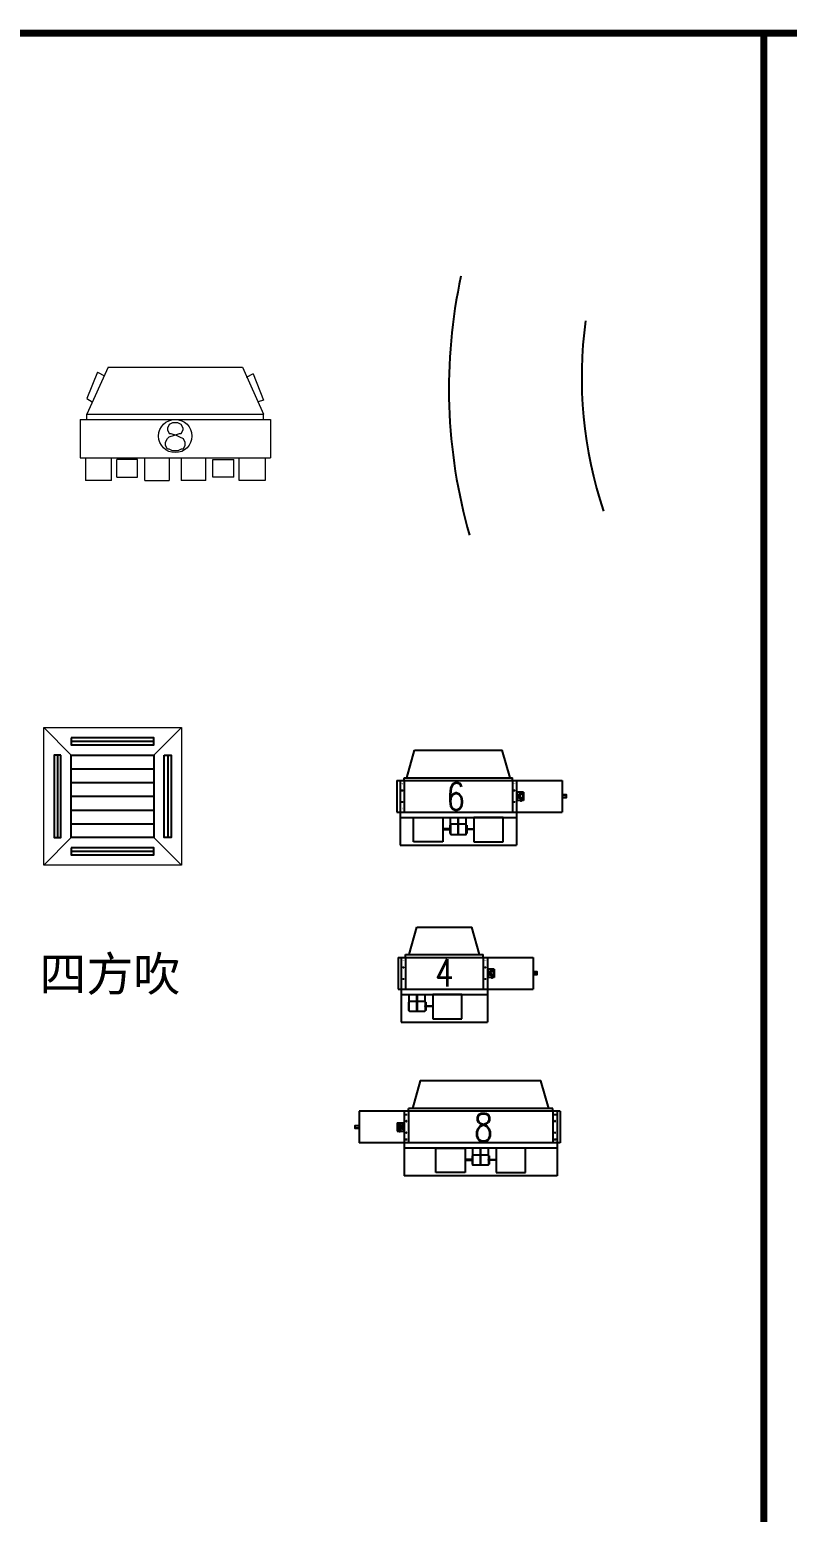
# Model space of a CAD drawing. Header units: millimetres. Extents: x -69706 to 52883, y -6882 to 68885.
# Drawn here: x 28894 to 34396, y 22553 to 33328 of the extents above; entities that cross this region are included whole.
import ezdxf

# ---------------------------------------------------------------- set-up
doc = ezdxf.new("R2010")
doc.units = ezdxf.units.MM
for name, color, linetype in [('188K-SM-03-F10-MECH-EQ-Y2257103$0$00_AC_01_設備', 2, 'Continuous'), ('AC-H-FLEX', 12, 'BATTING'), ('M-HVAC-TEXT', 7, 'Continuous')]:
    doc.layers.add(name, color=color, linetype=linetype)
doc.layers.add('M-HVAC-CASETTE UNIT', color=7, linetype='Continuous', lineweight=20)
doc.styles.add('188K-SM-03-F10-MECH-EQ-Y2257103$0$CHINESET', font='simplex.shx', dxfattribs={"width": 0.8, "bigfont": 'chineset.shx'})
doc.styles.get("Standard").update_dxf_attribs({"font": 'arial.ttf'})
doc.linetypes.add('BATTING', pattern='A,0.0001,-0.1,[134,ltypeshp.shx,S=0.1,R=0,X=-0.1,Y=0],-0.2,[134,ltypeshp.shx,S=0.1,R=180,X=0.1,Y=0],-0.1', length=0.4001)

# ---------------------------------------------------------------- blocks, each defined once
blk = doc.blocks.new('CASETTE TYPE FAN COIL UNIT')
at = {"layer": 'M-HVAC-CASETTE UNIT', "color": 3, "ltscale": 0.5}
for p, q in [((200, 800), (0, 1000)), ((800, 800), (1000, 1000)), ((200, 200), (0, 0)), ((800, 200), (1000, 0))]:
    blk.add_line(p, q, dxfattribs=at)
at = {"layer": 'M-HVAC-CASETTE UNIT', "color": 3, "lineweight": -3, "ltscale": 0.5}
for p, q in [((200, 900), (800, 900)), ((100, 800), (100, 200)), ((900, 800), (900, 200)), ((200, 700), (800, 700)), ((200, 600), (800, 600)), ((200, 500), (800, 500)), ((200, 400), (800, 400)), ((200, 300), (800, 300)), ((200, 100), (800, 100))]:
    blk.add_line(p, q, dxfattribs=at)
at = {"layer": 'M-HVAC-CASETTE UNIT', "color": 3}
blk.add_lwpolyline([(0, 1000), (1000, 1000), (1000, 0), (0, 0)], close=True, dxfattribs=at)
at = {"layer": 'M-HVAC-CASETTE UNIT', "color": 3, "lineweight": -3, "ltscale": 0.5}
for points in [[(200, 925), (200, 875), (800, 875), (800, 925)], [(125, 800), (75, 800), (75, 200), (125, 200)], [(200, 800), (800, 800), (800, 200), (200, 200)], [(875, 800), (925, 800), (925, 200), (875, 200)], [(200, 125), (200, 75), (800, 75), (800, 125)]]:
    blk.add_lwpolyline(points, close=True, dxfattribs=at)
blk = doc.blocks.new('FCU')
at = {"color": 22, "lineweight": 0, "true_color": 0xdd3700}
for points in [[(-488, 200), (-641, -142)], [(-565, 162), (-641, -28)], [(-565, 162), (-514, 137)], [(-488, 200), (488, 200)], [(488, 200), (641, -142)], [(565, 150), (514, 124)], [(565, 150), (641, -41)], [(-641, -28), (-603, -53)], [(641, -41), (603, -53)], [(-691, -180), (-691, -459)], [(-691, -180), (691, -180)], [(-641, -142), (641, -142)], [(-641, -180), (-641, -142)], [(641, -180), (641, -142)], [(691, -180), (691, -459)], [(-691, -459), (691, -459)], [(-653, -459), (-653, -624)], [(-463, -624), (-463, -459)], [(-425, -599), (-425, -472)], [(-273, -472), (-425, -472)], [(-273, -599), (-273, -472)], [(-222, -624), (-222, -459)], [(-44, -459), (-44, -624)], [(44, -459), (44, -624)], [(222, -624), (222, -459)], [(273, -599), (273, -472)], [(273, -472), (425, -472)], [(425, -599), (425, -472)], [(463, -624), (463, -459)], [(653, -459), (653, -624)], [(-463, -624), (-653, -624)], [(-425, -599), (-273, -599)], [(-222, -624), (-44, -624)], [(222, -624), (44, -624)], [(425, -599), (273, -599)], [(653, -624), (463, -624)]]:
    blk.add_lwpolyline(points, dxfattribs=at)
at = {"color": 7, "lineweight": 0}
blk.add_lwpolyline([(-19, -206), (-44, -218), (-57, -244), (-57, -256), (-44, -282), (-32, -282), (6, -294), (32, -307), (57, -320), (70, -345), (70, -371), (57, -396), (44, -396), (19, -409), (-19, -409), (-44, -396), (-57, -396), (-70, -371), (-70, -345), (-57, -320), (-44, -307), (-6, -294), (32, -282), (44, -282), (57, -256), (57, -244), (44, -218), (19, -206)], close=True, dxfattribs=at)
blk.add_circle((0, -301), 121, dxfattribs=at)
blk = doc.blocks.new('188K-SM-03-F10-MECH-EQ-Y2257103$0$00_AC_FC_800')
at = {"layer": '188K-SM-03-F10-MECH-EQ-Y2257103$0$00_AC_01_設備'}
h = blk.add_hatch(dxfattribs=at)
h.set_pattern_fill('ANSI31', color=3, scale=0.01, angle=45, style=0)
h.set_pattern_definition([(270.00000491, (-14689.678363, 2532.36405), (-0.03175, -2.72e-09), [])])
h.paths.add_polyline_path([(59.1, -36.9), (58.4, -36.9), (58.4, -36.7), (59.1, -36.7)])
at = {"layer": '188K-SM-03-F10-MECH-EQ-Y2257103$0$00_AC_01_設備', "color": 3}
for p, q in [((-52.5, -20), (52.5, -20)), ((-52.5, -22), (-52.5, -20)), ((52.5, -22), (52.5, -20)), ((-57.8, -22), (88.2, -22)), ((-57.8, -22), (-57.8, -45)), ((-55.5, -22), (-55.5, -69)), ((-52.5, -22), (-52.5, -45)), ((52.5, -22), (52.5, -45)), ((55.5, -22), (55.5, -69)), ((60.5, -30.5), (55.5, -30.5)), ((60.5, -30.5), (55.5, -30.5)), ((60.5, -30.5), (55.5, -30.5)), ((57.3, -32.4), (55.5, -31.3)), ((57.1, -32.9), (55.5, -32)), ((57.5, -32), (57.5, -35)), ((60.5, -32), (57.5, -32)), ((59.8, -32), (59.8, -30.5)), ((59.8, -32), (59.8, -35)), ((60.5, -30.5), (60.5, -36.5)), ((60.5, -30.5), (60.5, -36.5)), ((60.5, -30.5), (60.5, -36.5)), ((60.5, -30.5), (60.5, -36.5)), ((88.2, -22), (88.2, -45)), ((57, -33.2), (55.5, -33.2)), ((57, -33.8), (55.5, -33.8)), ((57.1, -34.1), (55.5, -35)), ((57.3, -34.6), (55.5, -35.7)), ((60.5, -36.5), (55.5, -36.5)), ((60.5, -36.5), (55.5, -36.5)), ((60.5, -36.5), (55.5, -36.5)), ((60.5, -35), (57.5, -35)), ((58.4, -35), (58.4, -36.7)), ((58.4, -36.6), (59.1, -36.6)), ((58.4, -36.7), (59.1, -36.7)), ((58.5, -35), (58.5, -36.6)), ((59, -35), (59, -36.6)), ((59.1, -35), (59.1, -36.7)), ((59.8, -35), (59.8, -36.5)), ((88.2, -32.7), (91.2, -32.7)), ((88.2, -34.3), (91.2, -34.3)), ((-57.8, -45), (88.2, -45)), ((-55.5, -49), (55.5, -49)), ((-32.5, -49), (-11.3, -49)), ((-32.5, -66.7), (-32.5, -49)), ((-11.3, -49), (-11.3, -66.7)), ((-5.7, -54.2), (-5.7, -49)), ((5.3, -53.8), (-5.3, -53.8)), ((-0.2, -61.3), (-0.2, -49)), ((0.2, -61.3), (0.2, -49)), ((5.7, -54.2), (5.7, -49)), ((32.5, -49), (11.3, -49)), ((11.3, -49), (11.3, -66.7)), ((32.5, -66.7), (32.5, -49)), ((-11.3, -57.2), (-11.3, -57.7)), ((-6.2, -57.2), (-11.3, -57.2)), ((-11.3, -57.7), (-6.2, -57.7)), ((-5.7, -54.6), (-6.2, -54.6)), ((-6.2, -54.6), (-6.2, -60.5)), ((-6.2, -60.5), (-5.7, -60.5)), ((-5.7, -54.2), (-5.7, -60.9)), ((-5.7, -57.7), (-5.7, -57.2)), ((-5.3, -61.3), (5.3, -61.3)), ((5.7, -60.9), (5.7, -54.2)), ((5.7, -54.6), (6.2, -54.6)), ((5.7, -57.7), (5.7, -57.2)), ((6.2, -60.5), (5.7, -60.5)), ((6.2, -54.6), (6.2, -60.5)), ((6.2, -57.2), (11.3, -57.2)), ((11.3, -57.7), (6.2, -57.7)), ((11.3, -57.2), (11.3, -57.7)), ((-55.5, -69), (55.5, -69)), ((-11.3, -66.7), (-32.5, -66.7)), ((11.3, -66.7), (32.5, -66.7))]:
    blk.add_line(p, q, dxfattribs=at)
for points in [[(-49.4, -20), (-43.8, 0), (43.8, 0), (49.4, -20)], [(-53.4, -24.5), (-54.6, -24.5)], [(-54, -23.9), (-54, -25.1)], [(54.6, -24.5), (53.4, -24.5)], [(54, -23.9), (54, -25.1)], [(-53.4, -42.5), (-54.6, -42.5)], [(-54, -41.9), (-54, -43.1)], [(54.6, -42.5), (53.4, -42.5)], [(54, -41.9), (54, -43.1)]]:
    blk.add_lwpolyline(points, dxfattribs=at)
for points in [[(58.4, -36.7), (58.4, -36.9), (59.1, -36.9), (59.1, -36.7)], [(88.2, -34.5), (91.2, -34.5), (91.2, -32.5), (88.2, -32.5)]]:
    blk.add_lwpolyline(points, close=True, dxfattribs=at)
for centre in [(-54, -29.3), (54, -29.3), (-54, -37.7), (54, -37.7)]:
    blk.add_circle(centre, 0.2, dxfattribs=at)
for centre, radius, start, end in [((59.5, -33.5), 2.5, 143.1301, 216.8699), ((55.7, -33.5), 2.5, 323.1301, 36.8699), ((-5.3, -54.2), 0.405, 90, 180), ((5.3, -54.2), 0.405, 0, 90), ((-5.3, -60.9), 0.405, 180, 270), ((5.3, -60.9), 0.405, 270, 0)]:
    blk.add_arc(centre, radius, start, end, dxfattribs=at)
at = {"layer": '188K-SM-03-F10-MECH-EQ-Y2257103$0$00_AC_01_設備', "color": 3, "insert": (-8.9, -23.7, 0), "char_height": 20, "attachment_point": 1, "rotation": 0, "style": '188K-SM-03-F10-MECH-EQ-Y2257103$0$CHINESET'}
blk.add_mtext_dynamic_manual_height_columns('8', width=135.411, gutter_width=500, heights=[0], dxfattribs=at)
blk = doc.blocks.new('188K-SM-03-F10-MECH-EQ-Y2257103$0$00_AC_FC_400')
at = {"layer": '188K-SM-03-F10-MECH-EQ-Y2257103$0$00_AC_01_設備', "color": 1}
for p, q in [((-25.5, -20), (-19.9, 0)), ((-19.9, 0), (19.9, 0)), ((25.5, -20), (19.9, 0)), ((-28.3, -20), (28.2, -20)), ((-28.3, -22), (-28.3, -20)), ((28.2, -22), (28.2, -20)), ((-33.6, -22), (64.4, -22)), ((-33.6, -22), (-33.6, -45)), ((-31.3, -22), (-31.3, -69)), ((-28.3, -22), (-28.3, -45)), ((28.2, -22), (28.2, -45)), ((31.2, -22), (31.2, -69)), ((36.2, -30.5), (31.2, -30.5)), ((36.2, -30.5), (31.2, -30.5)), ((36.2, -30.5), (31.2, -30.5)), ((33, -32.4), (31.2, -31.3)), ((32.8, -32.9), (31.2, -32)), ((33.2, -32), (33.2, -35)), ((36.2, -32), (33.2, -32)), ((35.5, -32), (35.5, -30.5)), ((35.5, -32), (35.5, -35)), ((36.2, -30.5), (36.2, -36.5)), ((36.2, -30.5), (36.2, -36.5)), ((36.2, -30.5), (36.2, -36.5)), ((36.2, -30.5), (36.2, -36.5)), ((64.4, -22), (64.4, -45)), ((32.8, -33.2), (31.2, -33.2)), ((32.8, -33.8), (31.2, -33.8)), ((32.8, -34.1), (31.2, -35)), ((33, -34.6), (31.2, -35.7)), ((36.2, -36.5), (31.2, -36.5)), ((36.2, -36.5), (31.2, -36.5)), ((36.2, -36.5), (31.2, -36.5)), ((36.2, -35), (33.2, -35)), ((34.1, -35), (34.1, -36.7)), ((34.1, -36.6), (34.9, -36.6)), ((34.1, -36.7), (34.9, -36.7)), ((34.2, -35), (34.2, -36.6)), ((34.8, -35), (34.8, -36.6)), ((34.9, -35), (34.9, -36.7)), ((35.5, -35), (35.5, -36.5)), ((64.4, -32.7), (67.4, -32.7)), ((64.4, -34.3), (67.4, -34.3)), ((-33.6, -45), (64.4, -45)), ((-31.3, -49), (31.2, -49)), ((-25.5, -54.2), (-25.5, -49)), ((-25.1, -53.8), (-14.4, -53.8)), ((-19.9, -61.3), (-19.9, -49)), ((-19.6, -61.3), (-19.6, -49)), ((-14, -54.2), (-14, -49)), ((12.7, -49), (-8.5, -49)), ((-8.5, -49), (-8.5, -66.7)), ((12.7, -66.7), (12.7, -49)), ((-25.5, -54.6), (-26, -54.6)), ((-26, -54.6), (-26, -60.5)), ((-26, -60.5), (-25.5, -60.5)), ((-25.5, -60.9), (-25.5, -54.2)), ((-25.5, -57.7), (-25.5, -57.2)), ((-14.4, -61.3), (-25.1, -61.3)), ((-14, -54.2), (-14, -60.9)), ((-14, -54.6), (-13.5, -54.6)), ((-14, -57.7), (-14, -57.2)), ((-13.5, -60.5), (-14, -60.5)), ((-13.5, -54.6), (-13.5, -60.5)), ((-13.5, -57.2), (-8.5, -57.2)), ((-8.5, -57.7), (-13.5, -57.7)), ((-8.5, -57.2), (-8.5, -57.7)), ((-31.3, -69), (31.2, -69)), ((-8.5, -66.7), (12.7, -66.7))]:
    blk.add_line(p, q, dxfattribs=at)
at = {"layer": '188K-SM-03-F10-MECH-EQ-Y2257103$0$00_AC_01_設備', "color": 1, "const_width": 0.1}
for points in [[(-29.1, -24.5), (-30.4, -24.5)], [(-29.8, -23.9), (-29.8, -25.1)], [(30.4, -24.5), (29.1, -24.5)], [(29.7, -23.9), (29.7, -25.1)], [(-29.1, -42.5), (-30.4, -42.5)], [(-29.8, -41.9), (-29.8, -43.1)], [(30.4, -42.5), (29.1, -42.5)], [(29.7, -41.9), (29.7, -43.1)]]:
    blk.add_lwpolyline(points, dxfattribs=at)
at = {"layer": '188K-SM-03-F10-MECH-EQ-Y2257103$0$00_AC_01_設備', "color": 1}
for points in [[(34.1, -36.7), (34.1, -36.9), (34.9, -36.9), (34.9, -36.7)], [(64.4, -34.5), (67.4, -34.5), (67.4, -32.5), (64.4, -32.5)]]:
    blk.add_lwpolyline(points, close=True, dxfattribs=at)
for centre in [(-29.8, -29.3), (29.7, -29.3), (-29.8, -37.7), (29.7, -37.7)]:
    blk.add_circle(centre, 0.2, dxfattribs=at)
for centre, radius, start, end in [((35.2, -33.5), 2.5, 143.1301, 216.8699), ((31.4, -33.5), 2.5, 323.1301, 36.8699), ((-25.1, -54.2), 0.405, 90, 180), ((-14.4, -54.2), 0.405, 0, 90), ((-25.1, -60.9), 0.405, 180, 270), ((-14.4, -60.9), 0.405, 270, 0)]:
    blk.add_arc(centre, radius, start, end, dxfattribs=at)
at = {"layer": '188K-SM-03-F10-MECH-EQ-Y2257103$0$00_AC_01_設備', "color": 1, "insert": (-6.9, -23.2, 0), "char_height": 20, "attachment_point": 1, "style": '188K-SM-03-F10-MECH-EQ-Y2257103$0$CHINESET'}
blk.add_mtext_dynamic_manual_height_columns('4', width=135.411, gutter_width=500, heights=[0], dxfattribs=at)
blk = doc.blocks.new('188K-SM-03-F10-MECH-EQ-Y2257103$0$00_AC_FC_600')
at = {"layer": '188K-SM-03-F10-MECH-EQ-Y2257103$0$00_AC_01_設備'}
h = blk.add_hatch(dxfattribs=at)
h.set_pattern_fill('ANSI31', color=2, scale=0.1, angle=45, style=0)
h.set_pattern_definition([(90, (-177626.13145, -12362.65302), (-0.3175, 6e-17), [])])
h.paths.add_polyline_path([(45.9, -36.9), (45.1, -36.9), (45.1, -36.7), (45.9, -36.7)])
at = {"layer": '188K-SM-03-F10-MECH-EQ-Y2257103$0$00_AC_01_設備', "color": 2}
for p, q in [((-37.5, -20), (-31.9, 0)), ((-31.9, 0), (31.9, 0)), ((37.5, -20), (31.9, 0)), ((-39.3, -20), (39.2, -20)), ((-39.3, -22), (-39.3, -20)), ((39.2, -22), (39.2, -20)), ((-44.6, -22), (75.4, -22)), ((-44.6, -22), (-44.6, -45)), ((-42.3, -22), (-42.3, -69)), ((-39.3, -22), (-39.3, -45)), ((39.2, -22), (39.2, -45)), ((42.2, -22), (42.2, -69)), ((47.2, -30.5), (42.2, -30.5)), ((47.2, -30.5), (42.2, -30.5)), ((47.2, -30.5), (42.2, -30.5)), ((44, -32.4), (42.2, -31.3)), ((43.8, -32.9), (42.2, -32)), ((44.2, -32), (44.2, -35)), ((47.2, -32), (44.2, -32)), ((46.5, -32), (46.5, -30.5)), ((46.5, -32), (46.5, -35)), ((47.2, -30.5), (47.2, -36.5)), ((47.2, -30.5), (47.2, -36.5)), ((47.2, -30.5), (47.2, -36.5)), ((47.2, -30.5), (47.2, -36.5)), ((75.4, -22), (75.4, -45)), ((43.8, -33.2), (42.2, -33.2)), ((43.8, -33.8), (42.2, -33.8)), ((43.8, -34.1), (42.2, -35)), ((44, -34.6), (42.2, -35.7)), ((47.2, -36.5), (42.2, -36.5)), ((47.2, -36.5), (42.2, -36.5)), ((47.2, -36.5), (42.2, -36.5)), ((47.2, -35), (44.2, -35)), ((45.1, -35), (45.1, -36.7)), ((45.1, -36.6), (45.9, -36.6)), ((45.1, -36.7), (45.9, -36.7)), ((45.2, -35), (45.2, -36.6)), ((45.8, -35), (45.8, -36.6)), ((45.9, -35), (45.9, -36.7)), ((46.5, -35), (46.5, -36.5)), ((75.4, -32.7), (78.4, -32.7)), ((75.4, -34.3), (78.4, -34.3)), ((-44.6, -45), (75.4, -45)), ((-42.3, -49), (42.2, -49)), ((-32.5, -49), (-11.3, -49)), ((-32.5, -66.7), (-32.5, -49)), ((-11.3, -49), (-11.3, -66.7)), ((-5.7, -54.2), (-5.7, -49)), ((5.3, -53.8), (-5.3, -53.8)), ((-0.2, -61.3), (-0.2, -49)), ((0.2, -61.3), (0.2, -49)), ((5.7, -54.2), (5.7, -49)), ((32.5, -49), (11.3, -49)), ((11.3, -49), (11.3, -66.7)), ((32.5, -66.7), (32.5, -49)), ((-11.3, -57.2), (-11.3, -57.7)), ((-6.2, -57.2), (-11.3, -57.2)), ((-11.3, -57.7), (-6.2, -57.7)), ((-5.7, -54.6), (-6.2, -54.6)), ((-6.2, -54.6), (-6.2, -60.5)), ((-6.2, -60.5), (-5.7, -60.5)), ((-5.7, -54.2), (-5.7, -60.9)), ((-5.7, -57.7), (-5.7, -57.2)), ((-5.3, -61.3), (5.3, -61.3)), ((5.7, -60.9), (5.7, -54.2)), ((5.7, -54.6), (6.2, -54.6)), ((5.7, -57.7), (5.7, -57.2)), ((6.2, -60.5), (5.7, -60.5)), ((6.2, -54.6), (6.2, -60.5)), ((6.2, -57.2), (11.3, -57.2)), ((11.3, -57.7), (6.2, -57.7)), ((11.3, -57.2), (11.3, -57.7)), ((-42.3, -69), (42.2, -69)), ((-11.3, -66.7), (-32.5, -66.7)), ((11.3, -66.7), (32.5, -66.7))]:
    blk.add_line(p, q, dxfattribs=at)
at = {"layer": '188K-SM-03-F10-MECH-EQ-Y2257103$0$00_AC_01_設備', "color": 2, "const_width": 0.1}
for points in [[(-40.1, -24.5), (-41.4, -24.5)], [(-40.8, -23.9), (-40.8, -25.1)], [(41.4, -24.5), (40.1, -24.5)], [(40.7, -23.9), (40.7, -25.1)], [(-40.1, -42.5), (-41.4, -42.5)], [(-40.8, -41.9), (-40.8, -43.1)], [(41.4, -42.5), (40.1, -42.5)], [(40.7, -41.9), (40.7, -43.1)]]:
    blk.add_lwpolyline(points, dxfattribs=at)
at = {"layer": '188K-SM-03-F10-MECH-EQ-Y2257103$0$00_AC_01_設備', "color": 2}
for points in [[(45.1, -36.7), (45.1, -36.9), (45.9, -36.9), (45.9, -36.7)], [(75.4, -34.5), (78.4, -34.5), (78.4, -32.5), (75.4, -32.5)]]:
    blk.add_lwpolyline(points, close=True, dxfattribs=at)
for centre in [(-40.8, -29.3), (40.7, -29.3), (-40.8, -37.7), (40.7, -37.7)]:
    blk.add_circle(centre, 0.2, dxfattribs=at)
for centre, radius, start, end in [((46.2, -33.5), 2.5, 143.1301, 216.8699), ((42.4, -33.5), 2.5, 323.1301, 36.8699), ((-5.3, -54.2), 0.405, 90, 180), ((5.3, -54.2), 0.405, 0, 90), ((-5.3, -60.9), 0.405, 180, 270), ((5.3, -60.9), 0.405, 270, 0)]:
    blk.add_arc(centre, radius, start, end, dxfattribs=at)
at = {"layer": '188K-SM-03-F10-MECH-EQ-Y2257103$0$00_AC_01_設備', "color": 2, "insert": (-8.8, -23.7, 0), "char_height": 20, "attachment_point": 1, "style": '188K-SM-03-F10-MECH-EQ-Y2257103$0$CHINESET'}
blk.add_mtext_dynamic_manual_height_columns('6', width=135.411, gutter_width=500, heights=[0], dxfattribs=at)

msp = doc.modelspace()

# ---------------------------------------------------------------- linework, layer by layer
at = {"const_width": 50}
for points in [[(22492.226, 33302.653), (34225.525, 33302.653), (34225.525, 12230.828), (22492.226, 12230.828)], [(34225.525, 33302.653), (45958.823, 33302.653), (45958.823, 12230.828), (34225.525, 12230.828)]]:
    msp.add_lwpolyline(points, close=True, dxfattribs=at)
at = {"linetype": 'BATTING', "ltscale": 500}
msp.add_arc((35797.43, 30718.629), 3859.255, 167.755294, 196.0111707, dxfattribs=at)
at = {"layer": 'AC-H-FLEX', "linetype": 'BATTING', "ltscale": 200}
msp.add_arc((35980.961, 30801.052), 3078.24, 172.3180569, 198.4164146, dxfattribs=at)

# ---------------------------------------------------------------- block references
msp.add_blockref('FCU', (29951.427, 30675.702, 8.146))
at = {"layer": '188K-SM-03-F10-MECH-EQ-Y2257103$0$00_AC_01_設備', "yscale": 10, "zscale": 10}
for name, p, xscale in [('188K-SM-03-F10-MECH-EQ-Y2257103$0$00_AC_FC_600', (32007.293, 28091.829), 10), ('188K-SM-03-F10-MECH-EQ-Y2257103$0$00_AC_FC_400', (31905.73, 26805.853), 10), ('188K-SM-03-F10-MECH-EQ-Y2257103$0$00_AC_FC_800', (32168.966, 25688.593), -10)]:
    msp.add_blockref(name, p, dxfattribs=dict(at, xscale=xscale))
at = {"layer": 'M-HVAC-CASETTE UNIT'}
msp.add_blockref('CASETTE TYPE FAN COIL UNIT', (28996.663, 27256.614), dxfattribs=at)

# ---------------------------------------------------------------- texts
at = {"layer": 'M-HVAC-TEXT', "extrusion": (9.56038e-16, 2.11289e-08, 1), "insert": (29476.544, 26312.964), "char_height": 250, "width": 2556.23672, "attachment_point": 8, "text_direction": (1, 1e-06, 0)}
msp.add_mtext('{\\fPMingLiU|b0|i0|c136|p18;四方吹}', dxfattribs=at)

doc.saveas('drawing.dxf')
